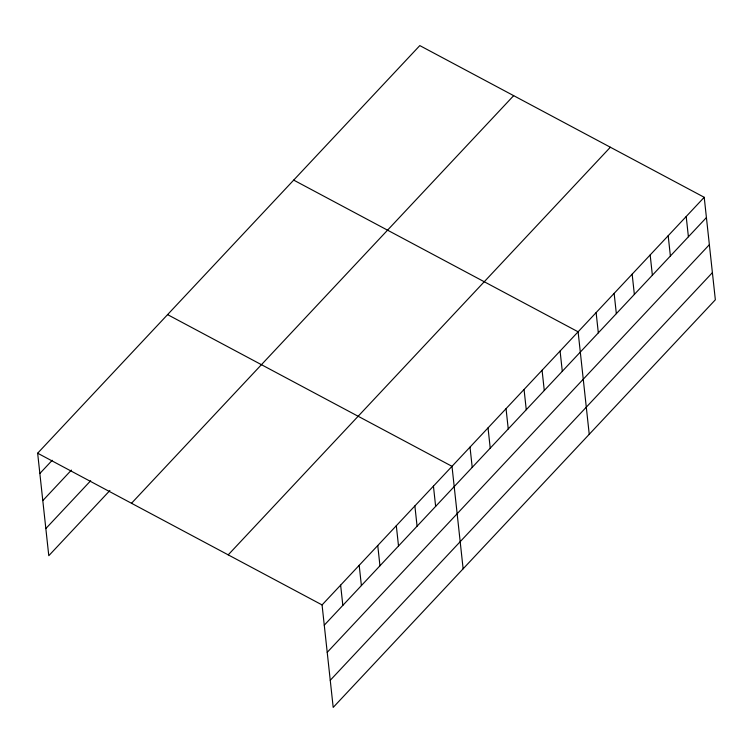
<?xml version="1.0" encoding="UTF-8"?>
<svg xmlns="http://www.w3.org/2000/svg" width="753" height="753" viewBox="0 0 753 753"><rect width="100%" height="100%" fill="white"/><g stroke="black" fill="none" stroke-linecap="round" stroke-linejoin="round"><path stroke-width="1.13" d="M109.882 490.532L48.785 555.705L37.65 453.212L419.807 45.594L704.215 197.295L715.35 299.788L333.193 707.406L322.068 604.923L704.215 197.295M39.853 473.486L52.23 460.281M42.799 500.613L71.413 470.088M45.839 528.568L90.689 480.725M131.502 503.277L513.659 95.659M228.206 554.857L610.363 147.23M324.261 625.188L706.418 217.57M327.216 652.324L709.364 244.697M330.247 680.279L712.404 272.652M293.689 180.108L578.106 331.809L589.241 434.302M167.58 314.622L451.998 466.323L463.133 568.816M37.65 453.212L322.068 604.923M686.199 216.516L688.402 236.781M668.184 235.727L670.386 256.001M650.168 254.947L652.371 275.212M632.153 274.167L634.355 294.432M614.137 293.378L616.34 313.653M596.122 312.599L598.324 332.864M560.091 351.03L562.293 371.295M542.075 370.25L544.278 390.515M524.06 389.461L526.262 409.726M506.044 408.681L508.247 428.946M488.029 427.892L490.231 448.167M470.013 447.113L472.216 467.378M433.436 486.127L435.639 506.393M414.875 505.922L417.077 526.196M396.313 525.726L398.516 545.991M377.752 545.52L379.954 565.795M359.19 565.324L361.393 585.589M340.629 585.119L342.831 605.393"/></g></svg>
